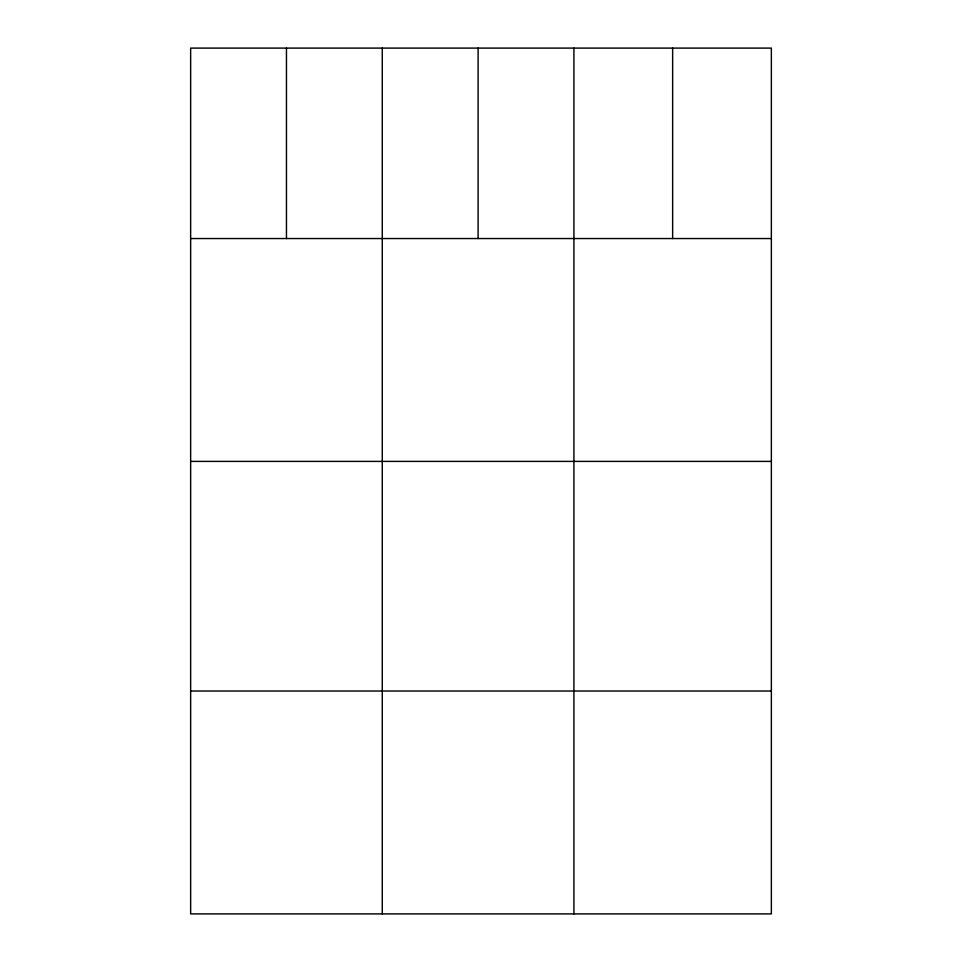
<?xml version="1.0" encoding="UTF-8"?>
<svg xmlns="http://www.w3.org/2000/svg" width="962" height="962" viewBox="0 0 962 962"><rect width="100%" height="100%" fill="white"/><g stroke="black" fill="none" stroke-linecap="round" stroke-linejoin="round"><path stroke-width="1.44" d="M771.356 238.54L771.356 913.9L190.644 913.9L190.644 48.1L771.356 48.1L771.356 238.54L190.644 238.54M190.644 461.399L771.356 461.399M190.644 691.029L771.356 691.029M672.642 48.1L672.642 238.54M573.917 48.1L573.917 913.9M478.102 48.1L478.102 238.54M382.275 48.1L382.275 913.9M286.46 48.1L286.46 238.54"/></g></svg>
